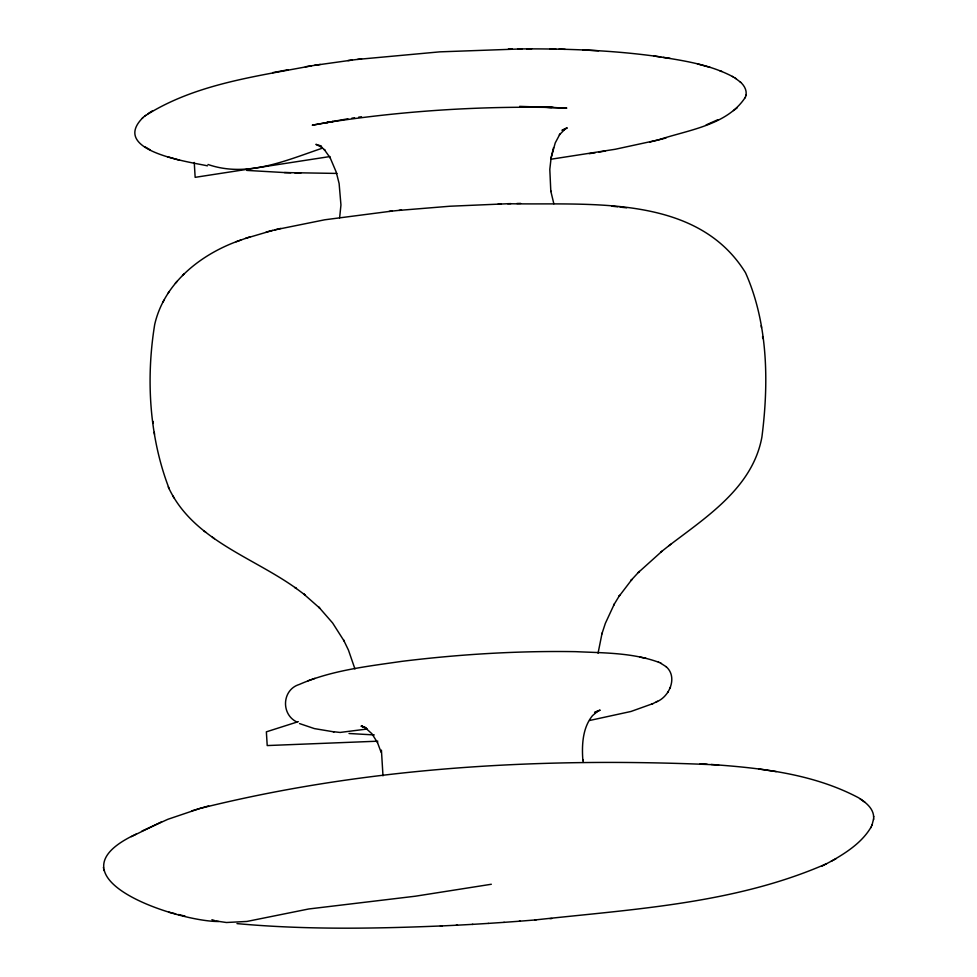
<?xml version="1.0" encoding="UTF-8"?>
<svg xmlns="http://www.w3.org/2000/svg" width="977" height="977" viewBox="0 0 977 977"><rect width="100%" height="100%" fill="white"/><g stroke="black" fill="none" stroke-linecap="round" stroke-linejoin="round"><path stroke-width="1.47" d="M871.997 825.162L873.621 818.799M873.67 816.992C873.377 808.101 865.317 802.068 858.502 797.733C813.377 773.845 761.437 768.044 711.244 764.466M873.609 819.434L873.682 816.357M561.909 130.234L567.258 127.877L562.85 130.271L565.671 128.488L559.345 134.85L559.955 134.044L555.229 142.935L551.126 157.761L549.807 169.375L550.82 191.529L550.735 190.857L553.849 203.778M598.046 653.259L602.088 633.096L601.881 633.926L605.349 623.35L614.301 604.079L613.727 605.032L619.662 595.286L619.076 596.288L631.911 579.459L630.873 580.57L639.337 571.411L638.25 572.583L662.333 550.918M339.63 217.81L340.949 204.95L339.117 183.529L336.271 172.184L330.116 157.688M745.842 95.709C747.258 90.458 744.095 85.182 740.187 81.897M553.568 147.612L550.955 158.469L551.126 157.761M658.205 139.967C687.723 129.99 727.059 125.483 745.378 97.236M745.231 97.749L745.988 95.196M656.239 701.938C669.575 697.016 678.062 676.817 666.021 666.595M240.818 240.061C201.702 253.495 164.331 282.414 154.708 324.449C145.842 378.722 149.249 437.232 169.192 488.756M831.146 861.299C846.314 852.689 862.032 842.516 871.057 827.128M870.751 827.775L872.29 824.527M667.828 692.461L668.158 691.826M670.112 687.955L670.442 687.319M162.89 302.088L164.063 300.122M167.983 293.442L169.131 291.525M175.359 283.208L177.142 281.303M182.528 275.477L184.262 273.633M143.033 117.521C108.948 151.301 191.187 162.158 207.417 165.834M145.048 115.884C194.484 84.23 255.034 76.621 311.614 65.789M142.386 118.046L145.683 115.359M660.611 552.286L670.747 544.262M733.507 110.596L737.33 107.641M668.952 545.679C706.676 516.821 752.742 487.486 761.913 436.988C768.875 382.593 768.142 323.582 745.524 272.754C696.357 193.116 588.081 205.451 507.625 203.692M658.986 662.369C632.522 652.587 603.517 652.966 575.697 651.659C517.615 650.719 459.471 654.285 401.816 661.356C367.218 666.399 331.557 670.295 299.231 684.486C282.109 689.652 280.692 714.187 296.813 721.979M147.857 113.784L152.705 110.657M136.328 834.028C42.084 877.737 177.875 921.641 218.482 921.506M141.995 831.048L167.922 819.276L199.992 808.431M534.7 919.992C632.778 909.135 735.022 903.884 826.505 863.729M131.358 836.654L161.657 821.791M821.816 866.208L835.97 858.734M589.607 720.476L630.995 711.464L652.831 703.648M651.574 704.295L657.545 701.278M706.163 124.909L717.765 119.744M594.651 712.392L600.159 710.108L594.614 712.734L598.522 710.572L592.538 715.604C583.11 727.083 581.571 743.35 582.866 760.301L582.793 759.654L583.22 762.39M245.483 238.425L272.498 230.45M236.141 241.746L249.953 236.825M308.048 680.774L314.96 678.343M298.303 721.661L266.367 731.834L267.209 745.561L377.83 741.189M200.639 808.284C369.147 766.359 545.618 757.102 718.645 764.967M191.736 810.873L208.638 805.915M322.349 148.174C285.858 160.497 246.961 178.034 208.003 164.478M274.83 229.888L324.755 219.788L392.046 211.081M551.065 159.214L615.254 149.261L657.411 140.138M266.196 232.037L280.826 228.386M649.937 142.007L665.972 138.013M288.166 69.746L272.681 72.652M589.265 153.694L595.311 152.693M599.023 152.07L605.484 150.995M491.321 884.258L415.335 896.214L308.732 908.976L246.925 921.445L226.395 922.508L215.917 920.981M314.509 65.337L352.379 60.037M305.398 66.778L320.297 64.433M347.897 118.791L312.274 125.19L332.986 121.514L326.794 122.552C401.132 111.134 476.483 106.127 551.675 107.446L545.532 107.238L566.794 108.093L519.642 106.359M329.994 156.54L195.156 177.338L194.252 162.463M351.854 118.18L354.578 117.777M358.657 117.167L361.466 116.776M357.606 59.402L439.772 51.854L522.036 48.899M347.934 60.586L361.575 58.913M399.056 210.385L449.908 206.232L510.922 203.607M389.115 211.386L401.486 210.128M519.324 921.226L536.104 919.882M549.978 918.661L551.92 918.514M503.863 922.361L520.191 921.164M488.195 923.412L504.217 922.337M472.184 924.389L488.39 923.399M236.984 923.607C305.166 929.872 373.8 928.736 442.129 925.903M456.222 925.243L472.905 924.34M367.328 729.001L340.069 732.445L333.169 731.675M440.346 926.001L457.48 925.17M498.221 203.949L501.03 203.875M516.87 203.509L520.68 203.411M508.382 49.058L512.229 49.021M526.811 48.887C571.569 48.789 616.475 50.548 660.818 56.984M517.688 48.935L531.635 48.85M336.918 173.43L284.392 172.563L246.778 170.401M550.149 48.984L555.876 49.131M559.003 49.168L565.182 49.326M284.392 172.563L290.816 172.77M294.798 172.88L300.806 173.076M374.264 734.936L349.033 733.495M553.129 107.336L539.829 106.774M598.571 50.767L582.842 49.949M700.13 763.758L707.165 764.234M611.626 206.159L617.891 206.843M620.065 207.112L626.648 207.82M334.073 731.895L314.386 728.598L299.524 723.566M654.138 55.994C680.932 60.256 708.875 63.884 733.129 76.853M663.163 57.338L670.112 58.376M758.702 768.972L767.14 770.218M767.531 770.316L776.226 771.61M646.005 658.351L639.825 657.057M168.911 912.2L175.677 913.837M178.449 914.521L185.019 916.108M321.36 146L315.901 144.352L322.154 147.527M364.409 727.108L361.05 726.18L365.887 727.718M697.456 63.92L710.084 67.376M167.458 156.711L179.683 160.277M211.924 919.711L214.586 920.554M719.841 70.71L721.954 71.492M364.946 727.413L361.881 726.082L366.412 728.5M660.745 663.212L666.387 666.876M658.437 662.113L661.307 663.468M145.158 146.941L150.079 149.786M735.339 78.221L740.725 82.349M732.42 76.426L736.047 78.661M168.252 486.9C192.371 539.622 252.457 556.853 296.349 588.508L294.932 587.458L305.007 594.969L303.664 593.967L319.687 608.085L318.82 607.144L332.632 622.996L344.038 640.912L343.623 640.082L348.459 650.132L354.944 668.952M864.926 802.3L860.126 798.844M203.704 530.755L205.829 532.318M212.375 537.167L214.415 538.693M365.349 727.828L371.919 733.739L377.537 742.667M321.177 146.806L324.889 150.226L324.23 149.493L330.336 158.042M173.002 496.035L173.943 497.867M377.403 742.337L381.164 752.412M103.745 869.896L103.855 870.519M103.367 867.478L103.477 868.101M761.242 325.646L761.486 327.625M762.548 336.564L762.781 338.543M153.023 421.453L153.267 423.432M154.281 432.298L154.525 434.276M381.421 750.128L382.984 775.823"/></g></svg>
